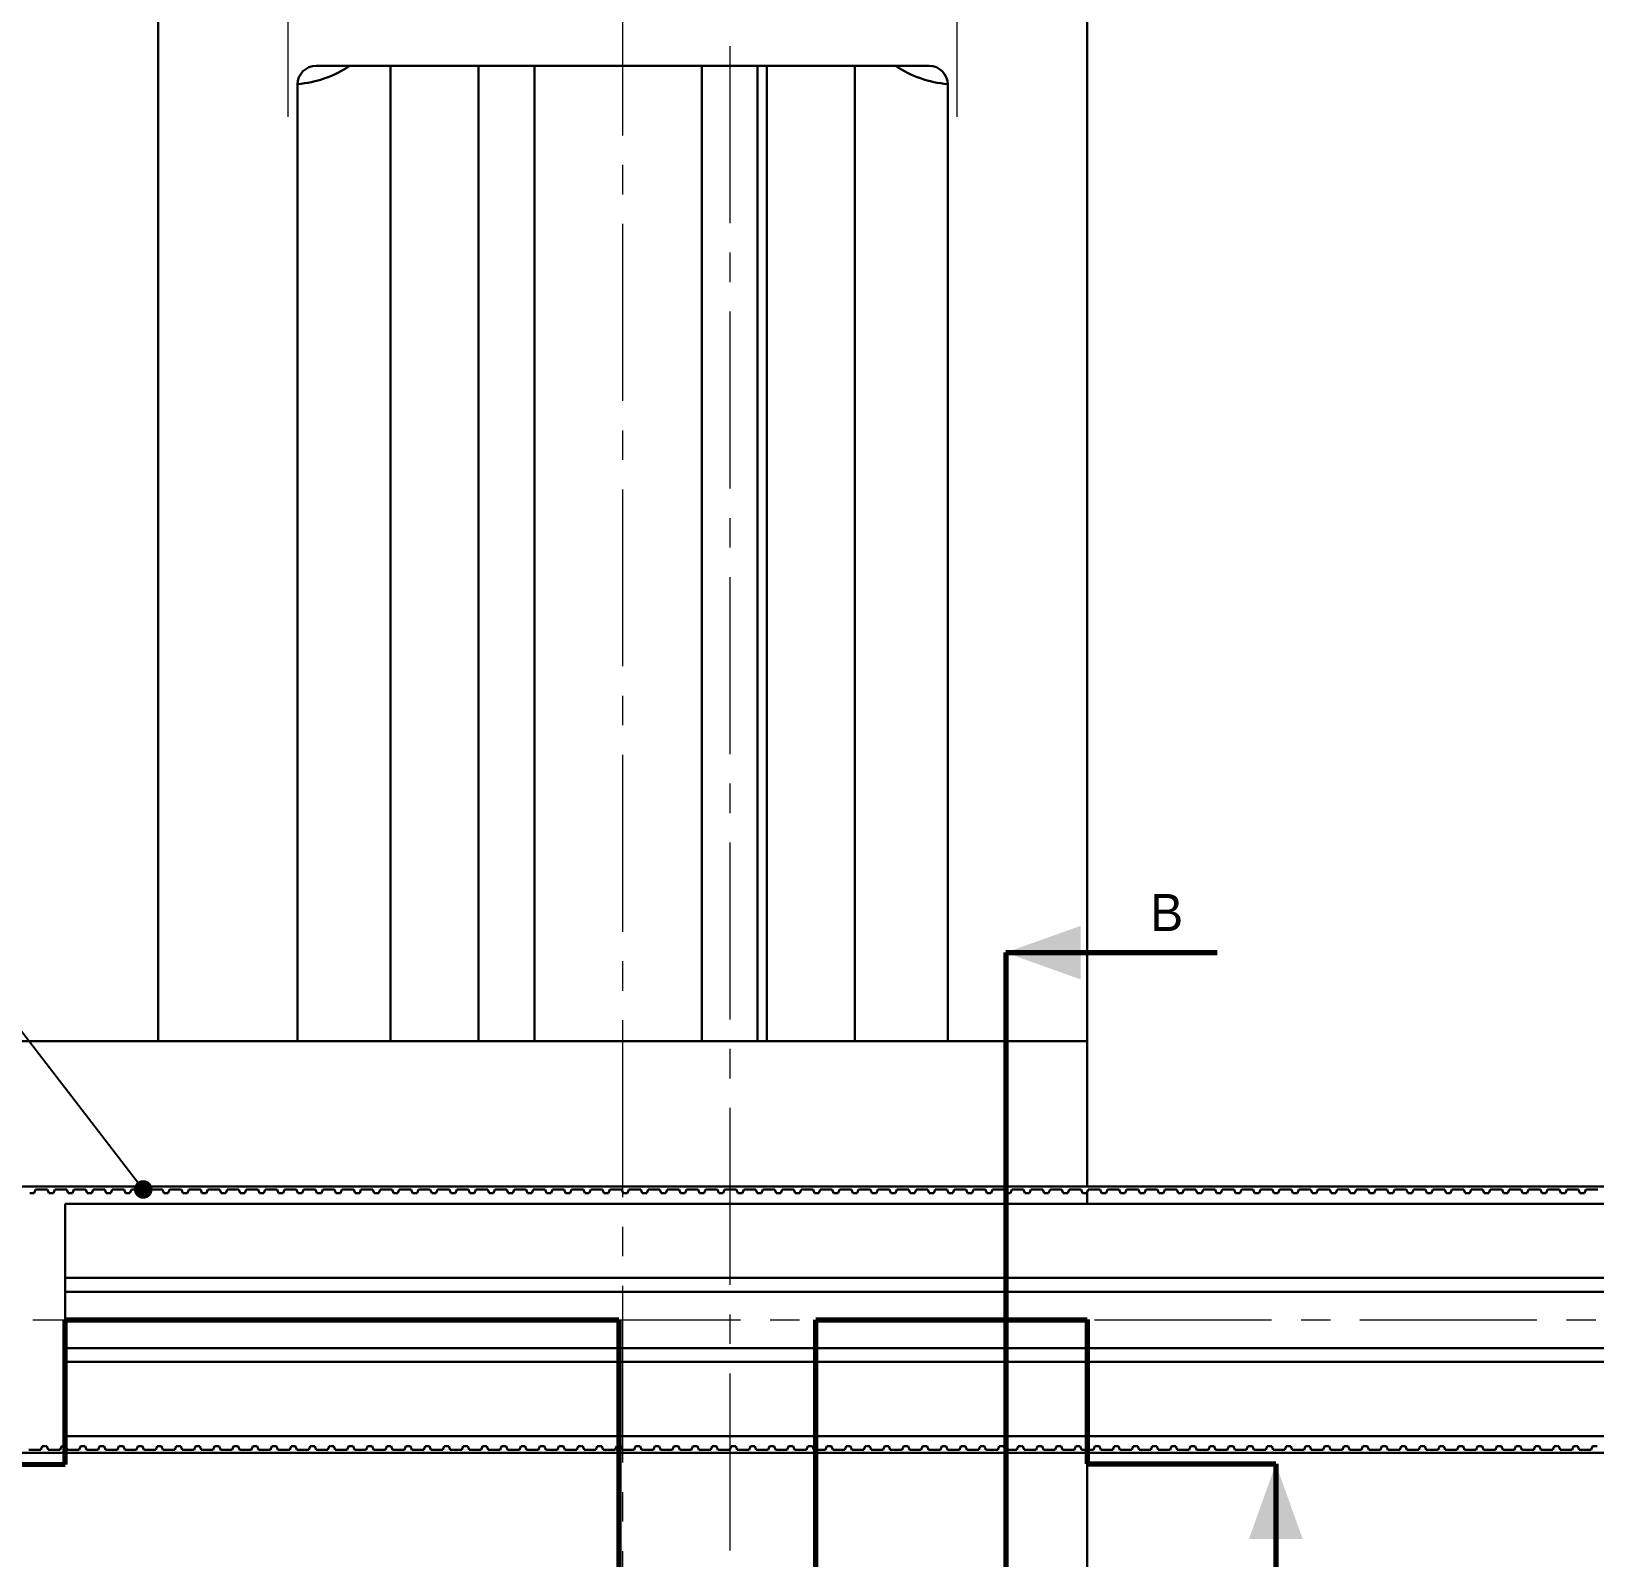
# Model space of a CAD drawing. Header units: millimetres. Extents: x 587 to 10361, y -8386 to 1488.
# Drawn here: x 7785.2 to 7953.5, y -6295.2 to -6130.9 of the extents above; entities that cross this region are included whole.
import ezdxf
from ezdxf import colors
from ezdxf.entities.mleader import LeaderData, LeaderLine
from ezdxf.math import Vec2, Vec3

# ---------------------------------------------------------------- set-up
doc = ezdxf.new("R2010")
doc.units = ezdxf.units.MM
doc.linetypes.add('ACAD_ISO10W100', pattern=[18, 12, -3, 0, -3])
doc.linetypes.add('CENTER2', pattern=[28.575, 19.05, -3.175, 3.175, -3.175])
for name, color, linetype, lineweight in [('Bgruba', 130, 'Continuous', 70), ('Gruba', 7, 'Continuous', 30), ('Symetria', 210, 'ACAD_ISO10W100', 0), ('Wymiar', 3, 'Continuous', 20)]:
    doc.layers.add(name, color=color, linetype=linetype, lineweight=lineweight)
doc.dimstyles.get("Standard").update_dxf_attribs({"dimtxt": 2, "dimasz": 1, "dimexe": 0.18, "dimexo": 0.0625, "dimgap": 0.09, "dimtad": 1, "dimzin": 0, "dimdsep": 46, "dimtxsty": 'Standard', "dimcen": 1, "dimadec": 0, "dimazin": 0, "dimtfac": 1, "dimtofl": 0, "dimtmove": 0, "dimatfit": 3, "dimfxl": 1, "dimtolj": 1, "dimtzin": 0, "dimarcsym": 0})

# ---------------------------------------------------------------- blocks, each defined once
blk = doc.blocks.new('*U547')
at = {"layer": 'Symetria', "color": 0, "linetype": 'CENTER2', "transparency": 16777216}
for p, q in [((0, 2.4), (0, 15.5)), ((-15.5, 0), (-2.4, 0)), ((2.4, 0), (15.5, 0)), ((0, -15.5), (0, -2.4))]:
    blk.add_line(p, q, dxfattribs=at)
at = {"layer": 'Symetria', "color": 0, "linetype": 'Continuous', "transparency": 16777216}
for p, q in [((-1.2, 0), (1.2, 0)), ((0, -1.2), (0, 1.2))]:
    blk.add_line(p, q, dxfattribs=at)
blk = doc.blocks.new('*U548')
at = {"layer": 'Symetria', "color": 0, "linetype": 'CENTER2', "transparency": 16777216}
for p, q in [((0, 2.4), (0, 15.5)), ((-15.5, 0), (-2.4, 0)), ((2.4, 0), (15.5, 0)), ((0, -15.5), (0, -2.4))]:
    blk.add_line(p, q, dxfattribs=at)
at = {"layer": 'Symetria', "color": 0, "linetype": 'Continuous', "transparency": 16777216}
for p, q in [((-1.2, 0), (1.2, 0)), ((0, -1.2), (0, 1.2))]:
    blk.add_line(p, q, dxfattribs=at)
blk = doc.blocks.new('*U561')
at = {"layer": 'Symetria', "color": 0, "linetype": 'CENTER2', "transparency": 16777216}
blk.add_line((-118.71, 0), (441.38, 0), dxfattribs=at)
blk = doc.blocks.new('*U562')
at = {"layer": 'Symetria', "color": 0, "linetype": 'CENTER2', "transparency": 16777216}
blk.add_line((0, 522.93), (0, -67.34), dxfattribs=at)
blk = doc.blocks.new('*U629')
at = {"layer": 'Symetria', "color": 0, "linetype": 'CENTER2', "transparency": 16777216}
blk.add_line((0, 513.49), (0, -92.17), dxfattribs=at)
blk = doc.blocks.new('_Dot')
at = {"color": 0, "linetype": 'ByBlock', "lineweight": -2}
blk.add_line((-0.5, 0), (-1, 0), dxfattribs=at)
at = {"color": 0, "linetype": 'ByBlock', "const_width": 0.5}
blk.add_lwpolyline([(-0.25, 0, 1), (0.25, 0, 1)], format="xyb", close=True, dxfattribs=at)
blk = doc.blocks.new('*D642')
at = {"layer": 'Defpoints', "color": 0, "transparency": 16777216}
for p in [(7676.9, -5932.33), (7873.84, -5932.33), (7873.84, -6542.33)]:
    blk.add_point(p, dxfattribs=at)
at = {"layer": 'Wymiar', "color": 0, "lineweight": -2, "transparency": 16777216}
for p, q in [((7873.78, -5932.33), (7676.72, -5932.33)), ((7676.9, -6541.33), (7676.9, -5933.33)), ((7873.78, -6542.33), (7676.72, -6542.33))]:
    blk.add_line(p, q, dxfattribs=at)
at = {"layer": 'Wymiar', "color": 0, "transparency": 16777216}
for points in [[(7676.73, -5933.33), (7677.07, -5933.33), (7676.9, -5932.33)], [(7676.73, -6541.33), (7677.07, -6541.33), (7676.9, -6542.33)]]:
    blk.add_solid(points, dxfattribs=at)
at = {"layer": 'Wymiar', "color": 0, "transparency": 16777216, "insert": (7673.31, -6237.33), "char_height": 2, "attachment_point": 5, "rotation": 90}
blk.add_mtext('\\A1;{\\H3.5x;1465}', dxfattribs=at)

msp = doc.modelspace()

# ---------------------------------------------------------------- hatches: boundary and pattern name
at = {"layer": 'Bgruba'}
h = msp.add_hatch(color=256, dxfattribs=at)
h.dxf.hatch_style = 1
h.paths.add_polyline_path([(7898.147, -6227.21), (7891.082, -6229.737), (7891.082, -6230.095), (7898.147, -6230.095)])
h.paths.add_polyline_path([(7898.147, -6230.095), (7891.082, -6230.095), (7891.082, -6230.453), (7898.147, -6232.981)])
h.paths.add_polyline_path([(7891.082, -6230.095), (7890.082, -6230.095), (7891.082, -6230.453)])
h.paths.add_polyline_path([(7891.082, -6229.737), (7890.082, -6230.095), (7891.082, -6230.095)])
h = msp.add_hatch(color=256, dxfattribs=at)
h.dxf.hatch_style = 1
h.paths.add_polyline_path([(7922.046, -6293.202), (7919.519, -6286.137), (7919.161, -6286.137), (7919.161, -6293.202)])
h.paths.add_polyline_path([(7919.161, -6293.202), (7919.161, -6286.137), (7918.803, -6286.137), (7916.275, -6293.202)])
h.paths.add_polyline_path([(7919.161, -6286.137), (7919.161, -6285.137), (7918.803, -6286.137)])
h.paths.add_polyline_path([(7919.519, -6286.137), (7919.161, -6285.137), (7919.161, -6286.137)])

# ---------------------------------------------------------------- linework, layer by layer
for p, q in [((7890.082, -6230.095), (7890.082, -6308.923)), ((7890.082, -6230.095), (7912.862, -6230.095)), ((7898.844, -6269.579), (7898.844, -6285.137)), ((7788.844, -6285.195), (7788.844, -6269.637)), ((7788.844, -6269.637), (7848.418, -6269.637)), ((7848.418, -6269.637), (7848.418, -6412.603)), ((7869.653, -6412.603), (7869.653, -6269.637)), ((7869.653, -6269.637), (7898.844, -6269.637)), ((7762.112, -6285.137), (7788.844, -6285.195)), ((7898.844, -6285.137), (7919.161, -6285.137)), ((7919.161, -6285.137), (7919.161, -6301.267))]:
    msp.add_line(p, q, dxfattribs=at)
at = {"layer": 'Gruba'}
for p, q in [((7798.844, -6121.637), (7798.844, -6239.637)), ((7898.844, -6239.637), (7898.844, -6121.637)), ((7815.844, -6134.637), (7881.844, -6134.637)), ((7823.844, -6134.637), (7823.844, -6239.637)), ((7833.319, -6134.637), (7833.319, -6239.637)), ((7839.369, -6134.637), (7839.369, -6239.637)), ((7857.369, -6239.637), (7857.369, -6134.637)), ((7863.369, -6134.637), (7863.369, -6239.637)), ((7864.369, -6134.637), (7864.369, -6239.637)), ((7873.844, -6134.637), (7873.844, -6239.637)), ((7813.844, -6239.637), (7813.844, -6136.637)), ((7883.844, -6136.637), (7883.844, -6239.637)), ((7898.844, -6239.637), (7698.844, -6239.637)), ((7898.844, -6255.279), (7898.844, -6239.637)), ((8024.272, -6255.281), (7747.696, -6255.276)), ((7785.017, -6255.985), (7785.508, -6255.985)), ((7785.508, -6255.985), (7785.651, -6255.59)), ((7785.651, -6255.59), (7786.934, -6255.59)), ((7786.934, -6255.59), (7787.077, -6255.985)), ((7787.077, -6255.985), (7787.568, -6255.985)), ((7787.568, -6255.985), (7787.712, -6255.59)), ((7787.712, -6255.59), (7788.994, -6255.59)), ((7788.994, -6255.59), (7789.138, -6255.985)), ((7789.138, -6255.985), (7789.628, -6255.985)), ((7789.628, -6255.985), (7789.772, -6255.59)), ((7789.772, -6255.59), (7791.054, -6255.59)), ((7791.054, -6255.59), (7791.198, -6255.985)), ((7791.198, -6255.985), (7791.689, -6255.985)), ((7791.689, -6255.985), (7791.832, -6255.59)), ((7791.832, -6255.59), (7793.115, -6255.59)), ((7793.115, -6255.59), (7793.259, -6255.985)), ((7793.259, -6255.985), (7793.749, -6255.985)), ((7793.749, -6255.985), (7793.893, -6255.59)), ((7793.893, -6255.59), (7795.175, -6255.59)), ((7795.175, -6255.59), (7795.319, -6255.985)), ((7795.319, -6255.985), (7795.809, -6255.985)), ((7795.809, -6255.985), (7795.953, -6255.59)), ((7795.953, -6255.59), (7797.235, -6255.59)), ((7797.235, -6255.59), (7797.379, -6255.985)), ((7797.379, -6255.985), (7797.87, -6255.985)), ((7797.87, -6255.985), (7798.013, -6255.59)), ((7798.013, -6255.59), (7799.296, -6255.59)), ((7799.296, -6255.59), (7799.44, -6255.985)), ((7799.44, -6255.985), (7799.93, -6255.985)), ((7799.93, -6255.985), (7800.074, -6255.59)), ((7800.074, -6255.59), (7801.356, -6255.59)), ((7801.356, -6255.59), (7801.5, -6255.985)), ((7801.5, -6255.985), (7801.99, -6255.985)), ((7801.99, -6255.985), (7802.134, -6255.59)), ((7802.134, -6255.59), (7803.417, -6255.59)), ((7803.417, -6255.59), (7803.56, -6255.986)), ((7803.56, -6255.986), (7804.051, -6255.986)), ((7804.051, -6255.986), (7804.195, -6255.59)), ((7804.195, -6255.59), (7805.477, -6255.591)), ((7805.477, -6255.591), (7805.621, -6255.986)), ((7805.621, -6255.986), (7806.111, -6255.986)), ((7806.111, -6255.986), (7806.255, -6255.591)), ((7806.255, -6255.591), (7807.537, -6255.591)), ((7807.537, -6255.591), (7807.681, -6255.986)), ((7807.681, -6255.986), (7808.172, -6255.986)), ((7808.172, -6255.986), (7808.315, -6255.591)), ((7808.315, -6255.591), (7809.598, -6255.591)), ((7809.598, -6255.591), (7809.741, -6255.986)), ((7809.741, -6255.986), (7810.232, -6255.986)), ((7810.232, -6255.986), (7810.376, -6255.591)), ((7810.376, -6255.591), (7811.658, -6255.591)), ((7811.658, -6255.591), (7811.802, -6255.986)), ((7811.802, -6255.986), (7812.292, -6255.986)), ((7812.292, -6255.986), (7812.436, -6255.591)), ((7812.436, -6255.591), (7813.718, -6255.591)), ((7813.718, -6255.591), (7813.862, -6255.986)), ((7813.862, -6255.986), (7814.353, -6255.986)), ((7814.353, -6255.986), (7814.496, -6255.591)), ((7814.496, -6255.591), (7815.779, -6255.591)), ((7815.779, -6255.591), (7815.923, -6255.986)), ((7815.923, -6255.986), (7816.413, -6255.986)), ((7816.413, -6255.986), (7816.557, -6255.591)), ((7816.557, -6255.591), (7817.839, -6255.591)), ((7817.839, -6255.591), (7817.983, -6255.986)), ((7817.983, -6255.986), (7818.473, -6255.986)), ((7818.473, -6255.986), (7818.617, -6255.591)), ((7818.617, -6255.591), (7819.899, -6255.591)), ((7819.899, -6255.591), (7820.043, -6255.986)), ((7820.043, -6255.986), (7820.534, -6255.986)), ((7820.534, -6255.986), (7820.677, -6255.591)), ((7820.677, -6255.591), (7821.96, -6255.591)), ((7821.96, -6255.591), (7822.104, -6255.986)), ((7822.104, -6255.986), (7822.594, -6255.986)), ((7822.594, -6255.986), (7822.738, -6255.591)), ((7822.738, -6255.591), (7824.02, -6255.591)), ((7824.02, -6255.591), (7824.164, -6255.986)), ((7824.164, -6255.986), (7824.654, -6255.986)), ((7824.654, -6255.986), (7824.798, -6255.591)), ((7824.798, -6255.591), (7826.081, -6255.591)), ((7826.081, -6255.591), (7826.224, -6255.986)), ((7826.224, -6255.986), (7826.715, -6255.986)), ((7826.715, -6255.986), (7826.859, -6255.591)), ((7826.859, -6255.591), (7828.141, -6255.591)), ((7828.141, -6255.591), (7828.285, -6255.986)), ((7828.285, -6255.986), (7828.775, -6255.986)), ((7828.775, -6255.986), (7828.919, -6255.591)), ((7828.919, -6255.591), (7830.201, -6255.591)), ((7830.201, -6255.591), (7830.345, -6255.986)), ((7830.345, -6255.986), (7830.835, -6255.986)), ((7830.835, -6255.986), (7830.979, -6255.591)), ((7830.979, -6255.591), (7832.262, -6255.591)), ((7832.262, -6255.591), (7832.405, -6255.986)), ((7832.405, -6255.986), (7832.896, -6255.986)), ((7832.896, -6255.986), (7833.04, -6255.591)), ((7833.04, -6255.591), (7834.322, -6255.591)), ((7834.322, -6255.591), (7834.466, -6255.986)), ((7834.466, -6255.986), (7834.956, -6255.986)), ((7834.956, -6255.986), (7835.1, -6255.591)), ((7835.1, -6255.591), (7836.382, -6255.591)), ((7836.382, -6255.591), (7836.526, -6255.986)), ((7836.526, -6255.986), (7837.017, -6255.986)), ((7837.017, -6255.986), (7837.16, -6255.591)), ((7837.16, -6255.591), (7838.443, -6255.591)), ((7838.443, -6255.591), (7838.586, -6255.986)), ((7838.586, -6255.986), (7839.077, -6255.986)), ((7839.077, -6255.986), (7839.221, -6255.591)), ((7839.221, -6255.591), (7840.503, -6255.591)), ((7840.503, -6255.591), (7840.647, -6255.986)), ((7840.647, -6255.986), (7841.137, -6255.986)), ((7841.137, -6255.986), (7841.281, -6255.591)), ((7841.281, -6255.591), (7842.563, -6255.591)), ((7842.563, -6255.591), (7842.707, -6255.986)), ((7842.707, -6255.986), (7843.198, -6255.986)), ((7843.198, -6255.986), (7843.341, -6255.591)), ((7843.341, -6255.591), (7844.624, -6255.591)), ((7844.624, -6255.591), (7844.768, -6255.986)), ((7844.768, -6255.986), (7845.258, -6255.986)), ((7845.258, -6255.986), (7845.402, -6255.591)), ((7845.402, -6255.591), (7846.684, -6255.591)), ((7846.684, -6255.591), (7846.828, -6255.986)), ((7846.828, -6255.986), (7847.318, -6255.986)), ((7847.318, -6255.986), (7847.462, -6255.591)), ((7847.462, -6255.591), (7848.745, -6255.591)), ((7848.745, -6255.591), (7848.888, -6255.986)), ((7848.888, -6255.986), (7849.379, -6255.986)), ((7849.379, -6255.986), (7849.523, -6255.591)), ((7849.523, -6255.591), (7850.805, -6255.591)), ((7850.805, -6255.591), (7850.949, -6255.986)), ((7850.949, -6255.986), (7851.439, -6255.986)), ((7851.439, -6255.986), (7851.583, -6255.591)), ((7851.583, -6255.591), (7852.865, -6255.591)), ((7852.865, -6255.591), (7853.009, -6255.987)), ((7853.009, -6255.987), (7853.499, -6255.987)), ((7853.499, -6255.987), (7853.643, -6255.591)), ((7853.643, -6255.591), (7854.926, -6255.592)), ((7854.926, -6255.592), (7855.069, -6255.987)), ((7855.069, -6255.987), (7855.56, -6255.987)), ((7855.56, -6255.987), (7855.704, -6255.592)), ((7855.704, -6255.592), (7856.986, -6255.592)), ((7856.986, -6255.592), (7857.13, -6255.987)), ((7857.13, -6255.987), (7857.62, -6255.987)), ((7857.62, -6255.987), (7857.764, -6255.592)), ((7857.764, -6255.592), (7859.046, -6255.592)), ((7859.046, -6255.592), (7859.19, -6255.987)), ((7859.19, -6255.987), (7859.681, -6255.987)), ((7859.681, -6255.987), (7859.824, -6255.592)), ((7859.824, -6255.592), (7861.107, -6255.592)), ((7861.107, -6255.592), (7861.25, -6255.987)), ((7861.25, -6255.987), (7861.741, -6255.987)), ((7861.741, -6255.987), (7861.885, -6255.592)), ((7861.885, -6255.592), (7863.167, -6255.592)), ((7863.167, -6255.592), (7863.311, -6255.987)), ((7863.311, -6255.987), (7863.801, -6255.987)), ((7863.801, -6255.987), (7863.945, -6255.592)), ((7863.945, -6255.592), (7865.227, -6255.592)), ((7865.227, -6255.592), (7865.371, -6255.987)), ((7865.371, -6255.987), (7865.862, -6255.987)), ((7865.862, -6255.987), (7866.005, -6255.592)), ((7866.005, -6255.592), (7867.288, -6255.592)), ((7867.288, -6255.592), (7867.432, -6255.987)), ((7867.432, -6255.987), (7867.922, -6255.987)), ((7867.922, -6255.987), (7868.066, -6255.592)), ((7868.066, -6255.592), (7869.348, -6255.592)), ((7869.348, -6255.592), (7869.492, -6255.987)), ((7869.492, -6255.987), (7869.982, -6255.987)), ((7869.982, -6255.987), (7870.126, -6255.592)), ((7870.126, -6255.592), (7871.409, -6255.592)), ((7871.409, -6255.592), (7871.552, -6255.987)), ((7871.552, -6255.987), (7872.043, -6255.987)), ((7872.043, -6255.987), (7872.187, -6255.592)), ((7872.187, -6255.592), (7873.469, -6255.592)), ((7873.469, -6255.592), (7873.613, -6255.987)), ((7873.613, -6255.987), (7874.103, -6255.987)), ((7874.103, -6255.987), (7874.247, -6255.592)), ((7874.247, -6255.592), (7875.529, -6255.592)), ((7875.529, -6255.592), (7875.673, -6255.987)), ((7875.673, -6255.987), (7876.163, -6255.987)), ((7876.163, -6255.987), (7876.307, -6255.592)), ((7876.307, -6255.592), (7877.59, -6255.592)), ((7877.59, -6255.592), (7877.733, -6255.987)), ((7877.733, -6255.987), (7878.224, -6255.987)), ((7878.224, -6255.987), (7878.368, -6255.592)), ((7878.368, -6255.592), (7879.65, -6255.592)), ((7879.65, -6255.592), (7879.794, -6255.987)), ((7879.794, -6255.987), (7880.284, -6255.987)), ((7880.284, -6255.987), (7880.428, -6255.592)), ((7880.428, -6255.592), (7881.71, -6255.592)), ((7881.71, -6255.592), (7881.854, -6255.987)), ((7881.854, -6255.987), (7882.345, -6255.987)), ((7882.345, -6255.987), (7882.488, -6255.592)), ((7882.488, -6255.592), (7883.771, -6255.592)), ((7883.771, -6255.592), (7883.914, -6255.987)), ((7883.914, -6255.987), (7884.405, -6255.987)), ((7884.405, -6255.987), (7884.549, -6255.592)), ((7884.549, -6255.592), (7885.831, -6255.592)), ((7885.831, -6255.592), (7885.975, -6255.987)), ((7885.975, -6255.987), (7886.465, -6255.987)), ((7886.465, -6255.987), (7886.609, -6255.592)), ((7886.609, -6255.592), (7887.891, -6255.592)), ((7887.891, -6255.592), (7888.035, -6255.987)), ((7888.035, -6255.987), (7888.526, -6255.987)), ((7888.526, -6255.987), (7888.669, -6255.592)), ((7888.669, -6255.592), (7889.952, -6255.592)), ((7889.952, -6255.592), (7890.096, -6255.987)), ((7890.096, -6255.987), (7890.586, -6255.987)), ((7890.586, -6255.987), (7890.73, -6255.592)), ((7890.73, -6255.592), (7892.012, -6255.592)), ((7892.012, -6255.592), (7892.156, -6255.987)), ((7892.156, -6255.987), (7892.646, -6255.987)), ((7892.646, -6255.987), (7892.79, -6255.592)), ((7892.79, -6255.592), (7894.073, -6255.592)), ((7894.073, -6255.592), (7894.216, -6255.987)), ((7894.216, -6255.987), (7894.707, -6255.987)), ((7894.707, -6255.987), (7894.851, -6255.592)), ((7894.851, -6255.592), (7896.133, -6255.592)), ((7896.133, -6255.592), (7896.277, -6255.987)), ((7896.277, -6255.987), (7896.767, -6255.987)), ((7896.767, -6255.987), (7896.911, -6255.592)), ((7896.911, -6255.592), (7898.193, -6255.592)), ((7898.193, -6255.592), (7898.337, -6255.987)), ((7898.337, -6255.987), (7898.827, -6255.987)), ((7898.827, -6255.987), (7898.971, -6255.592)), ((7898.844, -6257.137), (7898.844, -6255.941)), ((7898.971, -6255.592), (7900.254, -6255.592)), ((7900.254, -6255.592), (7900.397, -6255.987)), ((7900.397, -6255.987), (7900.888, -6255.987)), ((7900.888, -6255.987), (7901.032, -6255.592)), ((7901.032, -6255.592), (7902.314, -6255.592)), ((7902.314, -6255.592), (7902.458, -6255.988)), ((7902.458, -6255.988), (7902.948, -6255.988)), ((7902.948, -6255.988), (7903.092, -6255.592)), ((7903.092, -6255.592), (7904.374, -6255.593)), ((7904.374, -6255.593), (7904.518, -6255.988)), ((7904.518, -6255.988), (7905.009, -6255.988)), ((7905.009, -6255.988), (7905.152, -6255.593)), ((7905.152, -6255.593), (7906.435, -6255.593)), ((7906.435, -6255.593), (7906.578, -6255.988)), ((7906.578, -6255.988), (7907.069, -6255.988)), ((7907.069, -6255.988), (7907.213, -6255.593)), ((7907.213, -6255.593), (7908.495, -6255.593)), ((7908.495, -6255.593), (7908.639, -6255.988)), ((7908.639, -6255.988), (7909.129, -6255.988)), ((7909.129, -6255.988), (7909.273, -6255.593)), ((7909.273, -6255.593), (7910.555, -6255.593)), ((7910.555, -6255.593), (7910.699, -6255.988)), ((7910.699, -6255.988), (7911.19, -6255.988)), ((7911.19, -6255.988), (7911.333, -6255.593)), ((7911.333, -6255.593), (7912.616, -6255.593)), ((7912.616, -6255.593), (7912.76, -6255.988)), ((7912.76, -6255.988), (7913.25, -6255.988)), ((7913.25, -6255.988), (7913.394, -6255.593)), ((7913.394, -6255.593), (7914.676, -6255.593)), ((7914.676, -6255.593), (7914.82, -6255.988)), ((7914.82, -6255.988), (7915.31, -6255.988)), ((7915.31, -6255.988), (7915.454, -6255.593)), ((7915.454, -6255.593), (7916.736, -6255.593)), ((7916.736, -6255.593), (7916.88, -6255.988)), ((7916.88, -6255.988), (7917.371, -6255.988)), ((7917.371, -6255.988), (7917.515, -6255.593)), ((7917.515, -6255.593), (7918.797, -6255.593)), ((7918.797, -6255.593), (7918.941, -6255.988)), ((7918.941, -6255.988), (7919.431, -6255.988)), ((7919.431, -6255.988), (7919.575, -6255.593)), ((7919.575, -6255.593), (7920.857, -6255.593)), ((7920.857, -6255.593), (7921.001, -6255.988)), ((7921.001, -6255.988), (7921.491, -6255.988)), ((7921.491, -6255.988), (7921.635, -6255.593)), ((7921.635, -6255.593), (7922.918, -6255.593)), ((7922.918, -6255.593), (7923.061, -6255.988)), ((7923.061, -6255.988), (7923.552, -6255.988)), ((7923.552, -6255.988), (7923.696, -6255.593)), ((7923.696, -6255.593), (7924.978, -6255.593)), ((7924.978, -6255.593), (7925.122, -6255.988)), ((7925.122, -6255.988), (7925.612, -6255.988)), ((7925.612, -6255.988), (7925.756, -6255.593)), ((7925.756, -6255.593), (7927.038, -6255.593)), ((7927.038, -6255.593), (7927.182, -6255.988)), ((7927.182, -6255.988), (7927.673, -6255.988)), ((7927.673, -6255.988), (7927.816, -6255.593)), ((7927.816, -6255.593), (7929.099, -6255.593)), ((7929.099, -6255.593), (7929.242, -6255.988)), ((7929.242, -6255.988), (7929.733, -6255.988)), ((7929.733, -6255.988), (7929.877, -6255.593)), ((7929.877, -6255.593), (7931.159, -6255.593)), ((7931.159, -6255.593), (7931.303, -6255.988)), ((7931.303, -6255.988), (7931.793, -6255.988)), ((7931.793, -6255.988), (7931.937, -6255.593)), ((7931.937, -6255.593), (7933.219, -6255.593)), ((7933.219, -6255.593), (7933.363, -6255.988)), ((7933.363, -6255.988), (7933.854, -6255.988)), ((7933.854, -6255.988), (7933.997, -6255.593)), ((7933.997, -6255.593), (7935.28, -6255.593)), ((7935.28, -6255.593), (7935.424, -6255.988)), ((7935.424, -6255.988), (7935.914, -6255.988)), ((7935.914, -6255.988), (7936.058, -6255.593)), ((7936.058, -6255.593), (7937.34, -6255.593)), ((7937.34, -6255.593), (7937.484, -6255.988)), ((7937.484, -6255.988), (7937.974, -6255.988)), ((7937.974, -6255.988), (7938.118, -6255.593)), ((7938.118, -6255.593), (7939.4, -6255.593)), ((7939.4, -6255.593), (7939.544, -6255.988)), ((7939.544, -6255.988), (7940.035, -6255.988)), ((7940.035, -6255.988), (7940.178, -6255.593)), ((7940.178, -6255.593), (7941.461, -6255.593)), ((7941.461, -6255.593), (7941.605, -6255.988)), ((7941.605, -6255.988), (7942.095, -6255.988)), ((7942.095, -6255.988), (7942.239, -6255.593)), ((7942.239, -6255.593), (7943.521, -6255.593)), ((7943.521, -6255.593), (7943.665, -6255.988)), ((7943.665, -6255.988), (7944.155, -6255.988)), ((7944.155, -6255.988), (7944.299, -6255.593)), ((7944.299, -6255.593), (7945.582, -6255.593)), ((7945.582, -6255.593), (7945.725, -6255.988)), ((7945.725, -6255.988), (7946.216, -6255.988)), ((7946.216, -6255.988), (7946.36, -6255.593)), ((7946.36, -6255.593), (7947.642, -6255.593)), ((7947.642, -6255.593), (7947.786, -6255.988)), ((7947.786, -6255.988), (7948.276, -6255.988)), ((7948.276, -6255.988), (7948.42, -6255.593)), ((7948.42, -6255.593), (7949.702, -6255.593)), ((7949.702, -6255.593), (7949.846, -6255.988)), ((7949.846, -6255.988), (7950.337, -6255.988)), ((7950.337, -6255.988), (7950.48, -6255.593)), ((7950.48, -6255.593), (7951.763, -6255.593)), ((7951.763, -6255.593), (7951.906, -6255.989)), ((7951.906, -6255.989), (7952.397, -6255.989)), ((7952.397, -6255.989), (7952.541, -6255.593)), ((7952.541, -6255.593), (7953.823, -6255.594)), ((7788.844, -6257.137), (7788.844, -6265.112)), ((7788.844, -6257.137), (8024.272, -6257.137)), ((7788.844, -6265.112), (7788.844, -6266.612)), ((8020.797, -6265.112), (7788.844, -6265.112)), ((7788.844, -6266.612), (7788.844, -6272.662)), ((7788.844, -6266.612), (8019.297, -6266.612)), ((7788.844, -6272.662), (7788.844, -6274.162)), ((8019.297, -6272.662), (7788.844, -6272.662)), ((7788.844, -6274.162), (7788.844, -6282.137)), ((7788.844, -6274.162), (8020.797, -6274.162)), ((7788.844, -6282.137), (8014.272, -6282.137)), ((7898.844, -6283.633), (7898.844, -6282.137)), ((7747.769, -6283.943), (8014.272, -6283.949)), ((7786.218, -6283.63), (7784.936, -6283.63)), ((7786.362, -6283.235), (7786.218, -6283.63)), ((7786.853, -6283.235), (7786.362, -6283.235)), ((7786.996, -6283.63), (7786.853, -6283.235)), ((7788.279, -6283.63), (7786.996, -6283.63)), ((7788.423, -6283.235), (7788.279, -6283.63)), ((7788.913, -6283.235), (7788.423, -6283.235)), ((7789.057, -6283.63), (7788.913, -6283.235)), ((7790.339, -6283.63), (7789.057, -6283.63)), ((7790.483, -6283.235), (7790.339, -6283.63)), ((7790.973, -6283.235), (7790.483, -6283.235)), ((7791.117, -6283.63), (7790.973, -6283.235)), ((7792.399, -6283.63), (7791.117, -6283.63)), ((7792.543, -6283.235), (7792.399, -6283.63)), ((7793.034, -6283.235), (7792.543, -6283.235)), ((7793.177, -6283.63), (7793.034, -6283.235)), ((7794.46, -6283.63), (7793.177, -6283.63)), ((7794.604, -6283.235), (7794.46, -6283.63)), ((7795.094, -6283.235), (7794.604, -6283.235)), ((7795.238, -6283.63), (7795.094, -6283.235)), ((7796.52, -6283.63), (7795.238, -6283.63)), ((7796.664, -6283.235), (7796.52, -6283.63)), ((7797.154, -6283.235), (7796.664, -6283.235)), ((7797.298, -6283.63), (7797.154, -6283.235)), ((7798.581, -6283.63), (7797.298, -6283.63)), ((7798.724, -6283.235), (7798.581, -6283.63)), ((7799.215, -6283.235), (7798.724, -6283.235)), ((7799.359, -6283.63), (7799.215, -6283.235)), ((7800.641, -6283.631), (7799.359, -6283.63)), ((7800.785, -6283.235), (7800.641, -6283.631)), ((7801.275, -6283.235), (7800.785, -6283.235)), ((7801.419, -6283.631), (7801.275, -6283.235)), ((7802.701, -6283.631), (7801.419, -6283.631)), ((7802.845, -6283.236), (7802.701, -6283.631)), ((7803.336, -6283.236), (7802.845, -6283.236)), ((7803.479, -6283.631), (7803.336, -6283.236)), ((7804.762, -6283.631), (7803.479, -6283.631)), ((7804.905, -6283.236), (7804.762, -6283.631)), ((7805.396, -6283.236), (7804.905, -6283.236)), ((7805.54, -6283.631), (7805.396, -6283.236)), ((7806.822, -6283.631), (7805.54, -6283.631)), ((7806.966, -6283.236), (7806.822, -6283.631)), ((7807.456, -6283.236), (7806.966, -6283.236)), ((7807.6, -6283.631), (7807.456, -6283.236)), ((7808.882, -6283.631), (7807.6, -6283.631)), ((7809.026, -6283.236), (7808.882, -6283.631)), ((7809.517, -6283.236), (7809.026, -6283.236)), ((7809.66, -6283.631), (7809.517, -6283.236)), ((7810.943, -6283.631), (7809.66, -6283.631)), ((7811.087, -6283.236), (7810.943, -6283.631)), ((7811.577, -6283.236), (7811.087, -6283.236)), ((7811.721, -6283.631), (7811.577, -6283.236)), ((7813.003, -6283.631), (7811.721, -6283.631)), ((7813.147, -6283.236), (7813.003, -6283.631)), ((7813.637, -6283.236), (7813.147, -6283.236)), ((7813.781, -6283.631), (7813.637, -6283.236)), ((7815.063, -6283.631), (7813.781, -6283.631)), ((7815.207, -6283.236), (7815.063, -6283.631)), ((7815.698, -6283.236), (7815.207, -6283.236)), ((7815.841, -6283.631), (7815.698, -6283.236)), ((7817.124, -6283.631), (7815.841, -6283.631)), ((7817.268, -6283.236), (7817.124, -6283.631)), ((7817.758, -6283.236), (7817.268, -6283.236)), ((7817.902, -6283.631), (7817.758, -6283.236)), ((7819.184, -6283.631), (7817.902, -6283.631)), ((7819.328, -6283.236), (7819.184, -6283.631)), ((7819.818, -6283.236), (7819.328, -6283.236)), ((7819.962, -6283.631), (7819.818, -6283.236)), ((7821.245, -6283.631), (7819.962, -6283.631)), ((7821.388, -6283.236), (7821.245, -6283.631)), ((7821.879, -6283.236), (7821.388, -6283.236)), ((7822.023, -6283.631), (7821.879, -6283.236)), ((7823.305, -6283.631), (7822.023, -6283.631)), ((7823.449, -6283.236), (7823.305, -6283.631)), ((7823.939, -6283.236), (7823.449, -6283.236)), ((7824.083, -6283.631), (7823.939, -6283.236)), ((7825.365, -6283.631), (7824.083, -6283.631)), ((7825.509, -6283.236), (7825.365, -6283.631)), ((7825.999, -6283.236), (7825.509, -6283.236)), ((7826.143, -6283.631), (7825.999, -6283.236)), ((7827.426, -6283.631), (7826.143, -6283.631)), ((7827.569, -6283.236), (7827.426, -6283.631)), ((7828.06, -6283.236), (7827.569, -6283.236)), ((7828.204, -6283.631), (7828.06, -6283.236)), ((7829.486, -6283.631), (7828.204, -6283.631)), ((7829.63, -6283.236), (7829.486, -6283.631)), ((7830.12, -6283.236), (7829.63, -6283.236)), ((7830.264, -6283.631), (7830.12, -6283.236)), ((7831.546, -6283.631), (7830.264, -6283.631)), ((7831.69, -6283.236), (7831.546, -6283.631)), ((7832.181, -6283.236), (7831.69, -6283.236)), ((7832.324, -6283.631), (7832.181, -6283.236)), ((7833.607, -6283.631), (7832.324, -6283.631)), ((7833.751, -6283.236), (7833.607, -6283.631)), ((7834.241, -6283.236), (7833.751, -6283.236)), ((7834.385, -6283.631), (7834.241, -6283.236)), ((7835.667, -6283.631), (7834.385, -6283.631)), ((7835.811, -6283.236), (7835.667, -6283.631)), ((7836.301, -6283.236), (7835.811, -6283.236)), ((7836.445, -6283.631), (7836.301, -6283.236)), ((7837.727, -6283.631), (7836.445, -6283.631)), ((7837.871, -6283.236), (7837.727, -6283.631)), ((7838.362, -6283.236), (7837.871, -6283.236)), ((7838.505, -6283.631), (7838.362, -6283.236)), ((7839.788, -6283.631), (7838.505, -6283.631)), ((7839.932, -6283.236), (7839.788, -6283.631)), ((7840.422, -6283.236), (7839.932, -6283.236)), ((7840.566, -6283.631), (7840.422, -6283.236)), ((7841.848, -6283.631), (7840.566, -6283.631)), ((7841.992, -6283.236), (7841.848, -6283.631)), ((7842.482, -6283.236), (7841.992, -6283.236)), ((7842.626, -6283.631), (7842.482, -6283.236)), ((7843.909, -6283.631), (7842.626, -6283.631)), ((7844.052, -6283.236), (7843.909, -6283.631)), ((7844.543, -6283.236), (7844.052, -6283.236)), ((7844.687, -6283.631), (7844.543, -6283.236)), ((7845.969, -6283.631), (7844.687, -6283.631)), ((7846.113, -6283.236), (7845.969, -6283.631)), ((7846.603, -6283.236), (7846.113, -6283.236)), ((7846.747, -6283.631), (7846.603, -6283.236)), ((7848.029, -6283.631), (7846.747, -6283.631)), ((7848.173, -6283.236), (7848.029, -6283.631)), ((7848.663, -6283.236), (7848.173, -6283.236)), ((7848.807, -6283.631), (7848.663, -6283.236)), ((7850.09, -6283.632), (7848.807, -6283.631)), ((7850.233, -6283.236), (7850.09, -6283.632)), ((7850.724, -6283.236), (7850.233, -6283.236)), ((7850.868, -6283.632), (7850.724, -6283.236)), ((7852.15, -6283.632), (7850.868, -6283.632)), ((7852.294, -6283.237), (7852.15, -6283.632)), ((7852.784, -6283.237), (7852.294, -6283.237)), ((7852.928, -6283.632), (7852.784, -6283.237)), ((7854.21, -6283.632), (7852.928, -6283.632)), ((7854.354, -6283.237), (7854.21, -6283.632)), ((7854.845, -6283.237), (7854.354, -6283.237)), ((7854.988, -6283.632), (7854.845, -6283.237)), ((7856.271, -6283.632), (7854.988, -6283.632)), ((7856.414, -6283.237), (7856.271, -6283.632)), ((7856.905, -6283.237), (7856.414, -6283.237)), ((7857.049, -6283.632), (7856.905, -6283.237)), ((7858.331, -6283.632), (7857.049, -6283.632)), ((7858.475, -6283.237), (7858.331, -6283.632)), ((7858.965, -6283.237), (7858.475, -6283.237)), ((7859.109, -6283.632), (7858.965, -6283.237)), ((7860.391, -6283.632), (7859.109, -6283.632)), ((7860.535, -6283.237), (7860.391, -6283.632)), ((7861.026, -6283.237), (7860.535, -6283.237)), ((7861.169, -6283.632), (7861.026, -6283.237)), ((7862.452, -6283.632), (7861.169, -6283.632)), ((7862.596, -6283.237), (7862.452, -6283.632)), ((7863.086, -6283.237), (7862.596, -6283.237)), ((7863.23, -6283.632), (7863.086, -6283.237)), ((7864.512, -6283.632), (7863.23, -6283.632)), ((7864.656, -6283.237), (7864.512, -6283.632)), ((7865.146, -6283.237), (7864.656, -6283.237)), ((7865.29, -6283.632), (7865.146, -6283.237)), ((7866.573, -6283.632), (7865.29, -6283.632)), ((7866.716, -6283.237), (7866.573, -6283.632)), ((7867.207, -6283.237), (7866.716, -6283.237)), ((7867.351, -6283.632), (7867.207, -6283.237)), ((7868.633, -6283.632), (7867.351, -6283.632)), ((7868.777, -6283.237), (7868.633, -6283.632)), ((7869.267, -6283.237), (7868.777, -6283.237)), ((7869.411, -6283.632), (7869.267, -6283.237)), ((7870.693, -6283.632), (7869.411, -6283.632)), ((7870.837, -6283.237), (7870.693, -6283.632)), ((7871.327, -6283.237), (7870.837, -6283.237)), ((7871.471, -6283.632), (7871.327, -6283.237)), ((7872.754, -6283.632), (7871.471, -6283.632)), ((7872.897, -6283.237), (7872.754, -6283.632)), ((7873.388, -6283.237), (7872.897, -6283.237)), ((7873.532, -6283.632), (7873.388, -6283.237)), ((7874.814, -6283.632), (7873.532, -6283.632)), ((7874.958, -6283.237), (7874.814, -6283.632)), ((7875.448, -6283.237), (7874.958, -6283.237)), ((7875.592, -6283.632), (7875.448, -6283.237)), ((7876.874, -6283.632), (7875.592, -6283.632)), ((7877.018, -6283.237), (7876.874, -6283.632)), ((7877.509, -6283.237), (7877.018, -6283.237)), ((7877.652, -6283.632), (7877.509, -6283.237)), ((7878.935, -6283.632), (7877.652, -6283.632)), ((7879.078, -6283.237), (7878.935, -6283.632)), ((7879.569, -6283.237), (7879.078, -6283.237)), ((7879.713, -6283.632), (7879.569, -6283.237)), ((7880.995, -6283.632), (7879.713, -6283.632)), ((7881.139, -6283.237), (7880.995, -6283.632)), ((7881.629, -6283.237), (7881.139, -6283.237)), ((7881.773, -6283.632), (7881.629, -6283.237)), ((7883.055, -6283.632), (7881.773, -6283.632)), ((7883.199, -6283.237), (7883.055, -6283.632)), ((7883.69, -6283.237), (7883.199, -6283.237)), ((7883.833, -6283.632), (7883.69, -6283.237)), ((7885.116, -6283.632), (7883.833, -6283.632)), ((7885.26, -6283.237), (7885.116, -6283.632)), ((7885.75, -6283.237), (7885.26, -6283.237)), ((7885.894, -6283.632), (7885.75, -6283.237)), ((7887.176, -6283.632), (7885.894, -6283.632)), ((7887.32, -6283.237), (7887.176, -6283.632)), ((7887.81, -6283.237), (7887.32, -6283.237)), ((7887.954, -6283.632), (7887.81, -6283.237)), ((7889.236, -6283.632), (7887.954, -6283.632)), ((7889.38, -6283.237), (7889.236, -6283.632)), ((7889.871, -6283.237), (7889.38, -6283.237)), ((7890.015, -6283.632), (7889.871, -6283.237)), ((7891.297, -6283.632), (7890.015, -6283.632)), ((7891.441, -6283.237), (7891.297, -6283.632)), ((7891.931, -6283.237), (7891.441, -6283.237)), ((7892.075, -6283.632), (7891.931, -6283.237)), ((7893.357, -6283.632), (7892.075, -6283.632)), ((7893.501, -6283.237), (7893.357, -6283.632)), ((7893.991, -6283.237), (7893.501, -6283.237)), ((7894.135, -6283.632), (7893.991, -6283.237)), ((7895.418, -6283.632), (7894.135, -6283.632)), ((7895.561, -6283.237), (7895.418, -6283.632)), ((7896.052, -6283.237), (7895.561, -6283.237)), ((7896.196, -6283.632), (7896.052, -6283.237)), ((7897.478, -6283.632), (7896.196, -6283.632)), ((7897.622, -6283.237), (7897.478, -6283.632)), ((7898.112, -6283.237), (7897.622, -6283.237)), ((7898.256, -6283.632), (7898.112, -6283.237)), ((7899.538, -6283.633), (7898.256, -6283.632)), ((7898.844, -6299.637), (7898.844, -6283.946)), ((7899.682, -6283.237), (7899.538, -6283.633)), ((7900.173, -6283.237), (7899.682, -6283.237)), ((7900.316, -6283.633), (7900.173, -6283.237)), ((7901.599, -6283.633), (7900.316, -6283.633)), ((7901.742, -6283.238), (7901.599, -6283.633)), ((7902.233, -6283.238), (7901.742, -6283.238)), ((7902.377, -6283.633), (7902.233, -6283.238)), ((7903.659, -6283.633), (7902.377, -6283.633)), ((7903.803, -6283.238), (7903.659, -6283.633)), ((7904.293, -6283.238), (7903.803, -6283.238)), ((7904.437, -6283.633), (7904.293, -6283.238)), ((7905.719, -6283.633), (7904.437, -6283.633)), ((7905.863, -6283.238), (7905.719, -6283.633)), ((7906.354, -6283.238), (7905.863, -6283.238)), ((7906.497, -6283.633), (7906.354, -6283.238)), ((7907.78, -6283.633), (7906.497, -6283.633)), ((7907.924, -6283.238), (7907.78, -6283.633)), ((7908.414, -6283.238), (7907.924, -6283.238)), ((7908.558, -6283.633), (7908.414, -6283.238)), ((7909.84, -6283.633), (7908.558, -6283.633)), ((7909.984, -6283.238), (7909.84, -6283.633)), ((7910.474, -6283.238), (7909.984, -6283.238)), ((7910.618, -6283.633), (7910.474, -6283.238)), ((7911.9, -6283.633), (7910.618, -6283.633)), ((7912.044, -6283.238), (7911.9, -6283.633)), ((7912.535, -6283.238), (7912.044, -6283.238)), ((7912.678, -6283.633), (7912.535, -6283.238)), ((7913.961, -6283.633), (7912.678, -6283.633)), ((7914.105, -6283.238), (7913.961, -6283.633)), ((7914.595, -6283.238), (7914.105, -6283.238)), ((7914.739, -6283.633), (7914.595, -6283.238)), ((7916.021, -6283.633), (7914.739, -6283.633)), ((7916.165, -6283.238), (7916.021, -6283.633)), ((7916.655, -6283.238), (7916.165, -6283.238)), ((7916.799, -6283.633), (7916.655, -6283.238)), ((7918.082, -6283.633), (7916.799, -6283.633)), ((7918.225, -6283.238), (7918.082, -6283.633)), ((7918.716, -6283.238), (7918.225, -6283.238)), ((7918.86, -6283.633), (7918.716, -6283.238)), ((7920.142, -6283.633), (7918.86, -6283.633)), ((7920.286, -6283.238), (7920.142, -6283.633)), ((7920.776, -6283.238), (7920.286, -6283.238)), ((7920.92, -6283.633), (7920.776, -6283.238)), ((7922.202, -6283.633), (7920.92, -6283.633)), ((7922.346, -6283.238), (7922.202, -6283.633)), ((7922.837, -6283.238), (7922.346, -6283.238)), ((7922.98, -6283.633), (7922.837, -6283.238)), ((7924.263, -6283.633), (7922.98, -6283.633)), ((7924.406, -6283.238), (7924.263, -6283.633)), ((7924.897, -6283.238), (7924.406, -6283.238)), ((7925.041, -6283.633), (7924.897, -6283.238)), ((7926.323, -6283.633), (7925.041, -6283.633)), ((7926.467, -6283.238), (7926.323, -6283.633)), ((7926.957, -6283.238), (7926.467, -6283.238)), ((7927.101, -6283.633), (7926.957, -6283.238)), ((7928.383, -6283.633), (7927.101, -6283.633)), ((7928.527, -6283.238), (7928.383, -6283.633)), ((7929.018, -6283.238), (7928.527, -6283.238)), ((7929.161, -6283.633), (7929.018, -6283.238)), ((7930.444, -6283.633), (7929.161, -6283.633)), ((7930.588, -6283.238), (7930.444, -6283.633)), ((7931.078, -6283.238), (7930.588, -6283.238)), ((7931.222, -6283.633), (7931.078, -6283.238)), ((7932.504, -6283.633), (7931.222, -6283.633)), ((7932.648, -6283.238), (7932.504, -6283.633)), ((7933.138, -6283.238), (7932.648, -6283.238)), ((7933.282, -6283.633), (7933.138, -6283.238)), ((7934.564, -6283.633), (7933.282, -6283.633)), ((7934.708, -6283.238), (7934.564, -6283.633)), ((7935.199, -6283.238), (7934.708, -6283.238)), ((7935.342, -6283.633), (7935.199, -6283.238)), ((7936.625, -6283.633), (7935.342, -6283.633)), ((7936.769, -6283.238), (7936.625, -6283.633)), ((7937.259, -6283.238), (7936.769, -6283.238)), ((7937.403, -6283.633), (7937.259, -6283.238)), ((7938.685, -6283.633), (7937.403, -6283.633)), ((7938.829, -6283.238), (7938.685, -6283.633)), ((7939.319, -6283.238), (7938.829, -6283.238)), ((7939.463, -6283.633), (7939.319, -6283.238)), ((7940.746, -6283.633), (7939.463, -6283.633)), ((7940.889, -6283.238), (7940.746, -6283.633)), ((7941.38, -6283.238), (7940.889, -6283.238)), ((7941.524, -6283.633), (7941.38, -6283.238)), ((7942.806, -6283.633), (7941.524, -6283.633)), ((7942.95, -6283.238), (7942.806, -6283.633)), ((7943.44, -6283.238), (7942.95, -6283.238)), ((7943.584, -6283.633), (7943.44, -6283.238)), ((7944.866, -6283.633), (7943.584, -6283.633)), ((7945.01, -6283.238), (7944.866, -6283.633)), ((7945.501, -6283.238), (7945.01, -6283.238)), ((7945.644, -6283.633), (7945.501, -6283.238)), ((7946.927, -6283.633), (7945.644, -6283.633)), ((7947.07, -6283.238), (7946.927, -6283.633)), ((7947.561, -6283.238), (7947.07, -6283.238)), ((7947.705, -6283.633), (7947.561, -6283.238)), ((7948.987, -6283.634), (7947.705, -6283.633)), ((7949.131, -6283.238), (7948.987, -6283.634)), ((7949.621, -6283.238), (7949.131, -6283.238)), ((7949.765, -6283.634), (7949.621, -6283.238)), ((7951.047, -6283.634), (7949.765, -6283.634)), ((7951.191, -6283.239), (7951.047, -6283.634)), ((7951.682, -6283.239), (7951.191, -6283.239)), ((7951.825, -6283.634), (7951.682, -6283.239)), ((7953.108, -6283.634), (7951.825, -6283.634)), ((7953.252, -6283.239), (7953.108, -6283.634)), ((7953.742, -6283.239), (7953.252, -6283.239))]:
    msp.add_line(p, q, dxfattribs=at)
for centre, radius, start, end in [((7815.844, -6136.637), 2, 90, 180), ((7812.844, -6124.637), 12, 274.78228, 303.55731), ((7884.844, -6124.637), 12, 236.44269, 265.21772), ((7881.844, -6136.637), 2, 0, 90)]:
    msp.add_arc(centre, radius, start, end, dxfattribs=at)

# ---------------------------------------------------------------- block references
at = {"layer": 'Symetria', "linetype": 'CENTER2'}
for name, p in [('*U562', (7848.844, -6445.981)), ('*U629', (7860.369, -6445.981)), ('*U547', (7812.844, -6124.637)), ('*U548', (7884.844, -6124.637)), ('*U561', (7904.058, -6269.637))]:
    msp.add_blockref(name, p, dxfattribs=at)

# ---------------------------------------------------------------- texts
at = {"layer": 'Wymiar', "insert": (7905.626, -6223.781), "char_height": 4, "attachment_point": 1}
msp.add_mtext_dynamic_manual_height_columns('B', width=7.2362, gutter_width=12.5, heights=[0], dxfattribs=at)

# ---------------------------------------------------------------- dimensions: what is measured, and where the dimension line sits
at = {"layer": 'Wymiar'}
dim = msp.add_linear_dim(base=(7676.901, -5932.335), p1=(7873.844, -6542.326), p2=(7873.844, -5932.335), angle=90, text='{\\H3.5x;1465}', dimstyle='Standard', dxfattribs=at)
dim.commit()
dim.dimension.update_dxf_attribs({"geometry": '*D642', "text_midpoint": (7673.311, -6237.33)})

# ---------------------------------------------------------------- leaders
ml = msp.add_multileader_mtext('Standard', dxfattribs=at)
ml.set_content('20', color=256)
ml.set_leader_properties()
ml.set_arrow_properties(name='DOT')
ml.build(insert=Vec2(0, 0))
ml.multileader.update_dxf_attribs({"text_right_attachment_type": 6, "dogleg_length": 0.36, "arrow_head_size": 2})
ctx = ml.context
ctx.base_point, ctx.char_height, ctx.arrow_head_size, ctx.landing_gap_size, ctx.plane_origin = Vec3(7754.827, -6209.98), 7, 2, 0.09, Vec3(7869.539, -6223.795)
ctx.right_attachment, ctx.text_align_type = 6, 2
notes = []
notes.append((ctx, [(0, (1, 1, 0), (7765.867, -6214.88), (-1, 0), 0.36, [(0, [(7797.235, -6255.59)], 0, [])])]))
ctx.mtext.insert, ctx.mtext.alignment, ctx.mtext.flow_direction = Vec3(7765.417, -6206.48), 3, 5
for ctx, leaders in notes:
    for number, flags, end, landing, length, lines in leaders:
        leader = LeaderData()
        leader.index, (leader.has_last_leader_line, leader.has_dogleg_vector, leader.attachment_direction) = number, flags
        leader.last_leader_point, leader.dogleg_vector, leader.dogleg_length = Vec3(end), Vec3(landing), length
        for number, points, colour, breaks in lines:
            line = LeaderLine()
            line.index, line.vertices, line.color, line.breaks = number, Vec3.list(points), colors.encode_raw_color(colour), breaks
            leader.lines.append(line)
        ctx.leaders.append(leader)

doc.saveas('drawing.dxf')
